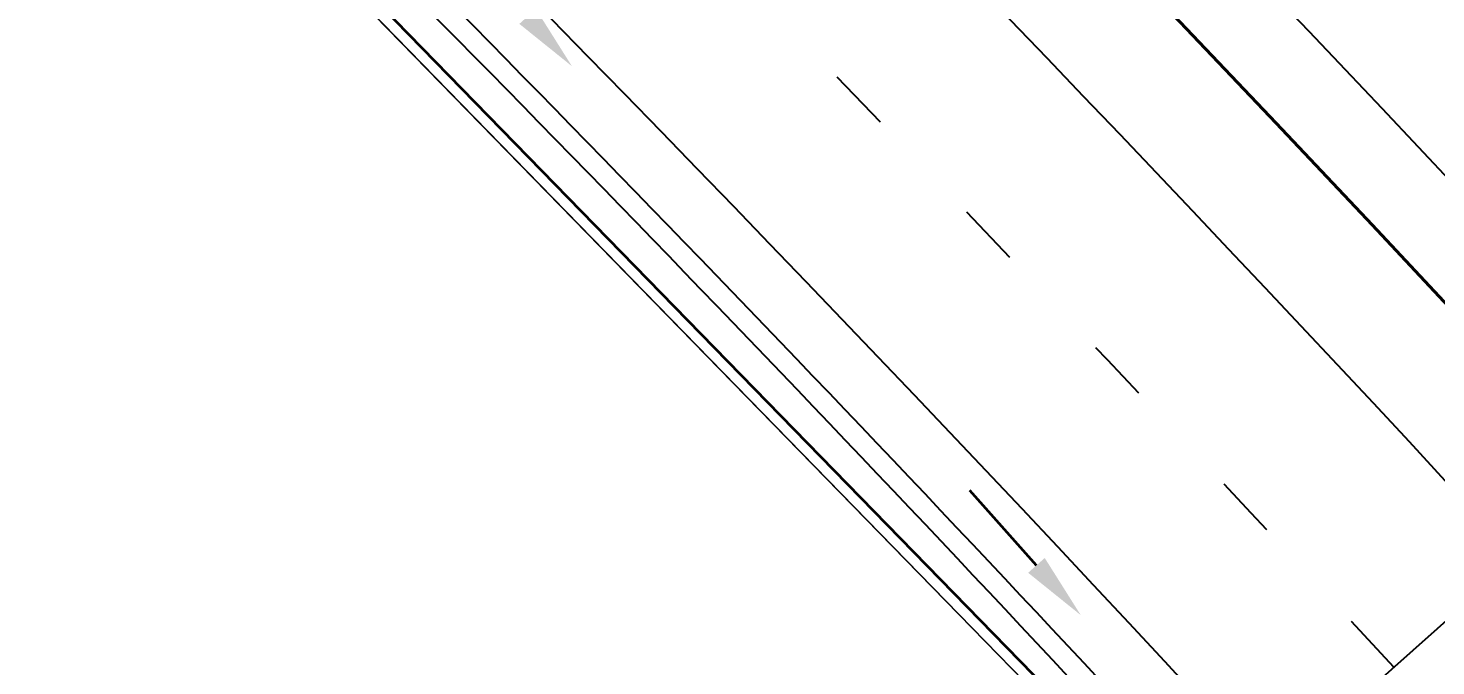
# Model space of a CAD drawing. Header units: millimetres. Extents: x 0 to 285450075, y -3000605 to 8125189010.
# Drawn here: x 6236231.88 to 6236265.72, y 5216902.16 to 5216917.48 of the extents above; entities that cross this region are included whole.
import ezdxf
from ezdxf import colors
from ezdxf.entities.mleader import LeaderData, LeaderLine
from ezdxf.math import Vec2, Vec3

# ---------------------------------------------------------------- set-up
doc = ezdxf.new("R2010")
doc.units = ezdxf.units.MM
doc.set_wipeout_variables(frame=1)
for name, pattern in [('15-15', [6, 1.5, -3, 1.5]), ('CENTER', [50.8, 31.75, -6.35, 6.35, -6.35]), ('осевая', [2, 1.25, -0.25, 0.25, -0.25])]:
    doc.linetypes.add(name, pattern=pattern)
for name, color, linetype, lineweight in [('1-Бетон', 106, 'Continuous', 35), ('1-Оси', 1, 'CENTER', 20), ('ИС_Выноски', 3, 'Continuous', 18), ('ИС_Мвн', 3, 'Continuous', 18), ('ИС_Ось', 3, 'осевая', 18), ('ИС_Размер', 3, 'Continuous', 18)]:
    doc.layers.add(name, color=color, linetype=linetype, lineweight=lineweight)
doc.layers.add('_Defpoints', color=8, linetype='Continuous', plot=False)
doc.layers.add('Оси_Невидимые', color=5, linetype='Continuous', plot=False)
for name, color, linetype in [('Основное направление 30.05.Верх покрытия', 7, 'Continuous'), ('Основное направление 30.05.Ось трассы', 7, 'Continuous'), ('Петля 1 ось справа.Верх покрытия', 7, 'Continuous')]:
    doc.layers.add(name, color=color, linetype=linetype)
doc.styles.add('ISOCPEUR', font='isocpeur.ttf', dxfattribs={"width": 0.8, "oblique": 15, "height": 2.5})

# ---------------------------------------------------------------- blocks, each defined once
blk = doc.blocks.new('б33 план')
at = {"layer": '1-Бетон'}
blk.add_lwpolyline([(1400, 700), (31600, 700), (31600, -700), (1400, -700)], close=True, dxfattribs=at)
for points in [[(1400, 310), (0, 310), (0, -310), (1400, -310)], [(31600, 310), (33000, 310), (33000, -310), (31600, -310)]]:
    blk.add_lwpolyline(points, dxfattribs=at)
at = {"layer": 'ИС_Ось', "color": 3, "ltscale": 20}
for points in [[(0, 0), (33000, 0)], [(400, 310), (400, -310)], [(32600, 310), (32600, -310)]]:
    blk.add_lwpolyline(points, dxfattribs=at)
blk = doc.blocks.new('*U1443')
at = {"rotation": 182.4098864728825}
blk.add_blockref('б33 план', (16485, 694), dxfattribs=at)
blk = doc.blocks.new('*U1444')
at = {"layer": '_Defpoints', "color": 0, "linetype": 'ByBlock', "lineweight": -2, "transparency": 16777216}
for p in [(0, 0), (0, -2252), (0, -4504), (0, -6756), (0, -9008), (0, -11260), (0, -13512), (0, -15764), (0, -18016), (0, -20268), (0, -22520)]:
    blk.add_blockref('*U1443', p, dxfattribs=at)
blk = doc.blocks.new('*U1391')
at = {"layer": 'ИС_Ось', "ltscale": 500}
blk.add_lwpolyline([(0, 500), (0, -1000)], dxfattribs=at)
blk = doc.blocks.new('*U1392')
at = {"color": 0, "linetype": 'ByBlock', "lineweight": -2, "transparency": 16777216}
for p in [(0, 0), (4200, 0), (8400, 0)]:
    blk.add_blockref('*U1391', p, dxfattribs=at)
blk = doc.blocks.new('*U1397')
at = {"layer": '1-Бетон'}
blk.add_circle((0, 0), 750, dxfattribs=at)
blk = doc.blocks.new('*U1398')
at = {"layer": '1-Бетон', "color": 0, "linetype": 'ByBlock', "lineweight": -2, "transparency": 16777216}
for p in [(0, 0), (4200, 0), (8400, 0)]:
    blk.add_blockref('*U1397', p, dxfattribs=at)
blk = doc.blocks.new('*U1395')
at = {"layer": 'ИС_Ось', "ltscale": 500}
blk.add_line((0, -725), (0, 725), dxfattribs=at)
blk = doc.blocks.new('*U1396')
at = {"layer": '1-Бетон', "color": 0, "linetype": 'ByBlock', "lineweight": -2, "transparency": 16777216}
for p in [(0, 0), (2250, 0), (4500, 0), (6750, 0), (9000, 0), (11250, 0), (13500, 0)]:
    blk.add_blockref('*U1395', p, dxfattribs=at)
blk = doc.blocks.new('iyugtyuf')
at = {"layer": 'ИС_Мвн', "color": 146, "linetype": 'ByBlock', "lineweight": -2, "true_color": 0x105689}
blk.add_lwpolyline([(-1600, 0), (-4008, 0)], dxfattribs=at)
at = {"layer": 'ИС_Мвн', "color": 146, "true_color": 0x105689}
blk.add_solid([(-1600, 267), (0, 0), (-1600, -267)], dxfattribs=at)
blk = doc.blocks.new('мост план кальмиус')
at = {"color": 8}
blk.add_wipeout([(-84927, 18748), (-83562, 45128), (-71216, 44489), (-66238, 42098), (-62410, 39358), (-58831, 35769), (-56452, 32504), (-54289, 28370), (-53279, 25638), (-52589, 23031), (-52149, 20452), (-51945, 17984), (-51953, 15404), (-51847, 1713), (16523, 174), (16499, 13750), (48681, 15115), (51950, 15396), (51993, 16603), (52429, 19670), (52763, 20976), (53228, 22376), (53763, 23670), (54928, 25867), (55955, 27386), (57261, 28968), (58369, 30088), (59857, 31352), (61766, 32654), (64399, 33987), (66743, 34802), (68607, 35230), (73006, 35615), (75369, 35737), (80966, 36027), (84021, 36185), (84924, 18748), (81975, 18490), (81924, 17723), (81924, -13317), (85003, -13811), (86426, -28044), (82156, -29131), (72090, -31693), (70682, -31945), (68645, -32063), (67160, -31993), (65457, -31748), (63155, -31122), (61641, -30507), (59831, -29528), (59206, -29119), (57612, -27877), (55950, -26189), (54592, -24362), (53635, -22662), (53329, -22000), (52862, -20805), (52220, -18396), (52133, -16966), (51955, -16166), (50601, -16282), (16894, -17701), (16523, 174), (-51847, 1713), (-51957, -16166), (-51975, -17754), (-52064, -18998), (-52207, -20149), (-52411, -21316), (-52628, -22291), (-52913, -23344), (-53313, -24568), (-53979, -26232), (-54781, -27859), (-55627, -29295), (-56959, -31171), (-57508, -31843), (-57930, -32327), (-58939, -33384), (-60064, -34421), (-61062, -35236), (-61822, -35797), (-62602, -36327), (-63223, -36717), (-63657, -36974), (-64059, -37201), (-65393, -37881), (-66993, -38563), (-68626, -39119), (-70984, -39743), (-72767, -39965), (-74388, -40088), (-88874, -37694), (-84927, -13818), (-82187, -14057), (-81927, -13317), (-81927, 17723), (-81861, 18480)], dxfattribs=at).dxf.layer = '1-Бетон'
at = {"layer": '1-Бетон'}
blk.add_lwpolyline([(10610, 13749), (16230, 13749), (48681, 15115), (73545, 17251)], dxfattribs=at)
at = {"layer": '1-Бетон', "color": 4}
for points in [[(10610, 12749), (16251, 12749), (48745, 14117), (73545, 16247)], [(10610, 12249), (16261, 12249), (48777, 13618), (73545, 15745)], [(16549, 13763), (49520, 15138), (49520, -16328), (16894, -17701), (16549, -17700), (16549, 13763)], [(10610, 13750), (16499, 13750), (16499, -17700), (10610, -17700)], [(49678, 11791), (16562, 10398)], [(16549, 171), (49521, 1534)]]:
    blk.add_lwpolyline(points, dxfattribs=at)
at = {"layer": '1-Бетон', "color": 3}
blk.add_lwpolyline([(15523, 13399), (15523, -1601), (17523, -1601), (17523, 13399)], close=True, dxfattribs=at)
at = {"layer": '1-Бетон', "color": 5}
for points in [[(17273, 12249), (15773, 12249), (15773, 13049), (17273, 13049), (17273, 12249)], [(17103, 12885), (17120, 12486), (16820, 12473), (16803, 12873), (17103, 12885)], [(16248, 12849), (16248, 12449), (15948, 12449), (15948, 12849), (16248, 12849)], [(17273, 9999), (15773, 9999), (15773, 10799), (17273, 10799), (17273, 9999)], [(16248, 10599), (16248, 10199), (15948, 10199), (15948, 10599), (16248, 10599)], [(17103, 10635), (17120, 10236), (16820, 10223), (16803, 10623), (17103, 10635)], [(17273, 7749), (15773, 7749), (15773, 8549), (17273, 8549), (17273, 7749)], [(16248, 8349), (16248, 7949), (15948, 7949), (15948, 8349), (16248, 8349)], [(17103, 8385), (17120, 7986), (16820, 7973), (16803, 8373), (17103, 8385)], [(17273, 5499), (15773, 5499), (15773, 6299), (17273, 6299), (17273, 5499)], [(16248, 6099), (16248, 5699), (15948, 5699), (15948, 6099), (16248, 6099)], [(17103, 6135), (17120, 5735), (16820, 5723), (16803, 6122), (17103, 6135)], [(17273, 3249), (15773, 3249), (15773, 4049), (17273, 4049), (17273, 3249)], [(16248, 3849), (16248, 3449), (15948, 3449), (15948, 3849), (16248, 3849)], [(17103, 3885), (17120, 3486), (16820, 3473), (16803, 3873), (17103, 3885)], [(17273, 999), (15773, 999), (15773, 1799), (17273, 1799), (17273, 999)], [(16248, 1599), (16248, 1199), (15948, 1199), (15948, 1599), (16248, 1599)], [(17103, 1635), (17120, 1236), (16820, 1223), (16803, 1623), (17103, 1635)]]:
    blk.add_lwpolyline(points, dxfattribs=at)
at = {"layer": '1-Бетон', "elevation": -5778}
blk.add_lwpolyline([(15323, 10499), (15323, 1299, 0.995848), (17723, 1299), (17723, 10499, 0.995848)], format="xyb", close=True, dxfattribs=at)
at = {"layer": '1-Бетон', "color": 1}
blk.add_arc((0, 800001), 800001, 266.084716, 273.246619, dxfattribs=at)
at = {"layer": '1-Оси', "color": 1, "ltscale": 20}
blk.add_lwpolyline([(73545, 1470), (49673, -581), (16549, -1976), (10610, -1976)], dxfattribs=at)
at = {"layer": '_Defpoints'}
blk.add_lwpolyline([(48104, 14690), (17931, 13420)], dxfattribs=at)
at = {"layer": '_Defpoints', "color": 2}
for points in [[(16398, 12999), (16398, 12299), (15798, 12299), (15798, 12999)], [(17246, 13041), (17275, 12342), (16675, 12317), (16646, 13016)]]:
    blk.add_lwpolyline(points, close=True, dxfattribs=at)
at = {"xscale": -1.000000000000011, "rotation": 90}
blk.add_blockref('*U1392', (16273, 10099), dxfattribs=at)
at = {"layer": '1-Бетон', "xscale": -1.000000000000011, "rotation": 90}
for name, p in [('*U1396', (16523, 12649)), ('*U1398', (16523, 10099))]:
    blk.add_blockref(name, p, dxfattribs=at)
at = {"layer": '_Defpoints'}
blk.add_blockref('*U1444', (33047, 13356), dxfattribs=at)
blk.add_wipeout([(11938, 13749), (13722, 13749), (15433, 13750), (16249, 13750), (48681, 15115), (73545, 17251), (73545, -14311), (50601, -16282), (16894, -17701), (13985, -17701), (12431, -17701), (10511, -17701), (10610, 13750)]).dxf.layer = '1-Бетон'
at = {"layer": '1-Бетон'}
blk.add_lwpolyline([(10610, 13499), (16235, 13499), (48697, 14865), (73545, 17000)], dxfattribs=at)
at = {"layer": '1-Оси'}
blk.add_arc((0, 800000), 800000, 264.122089, 275.877664, dxfattribs=at)
at = {"layer": 'Оси_Невидимые'}
for radius, start, end in [(787250, 270.772262, 275.973201), (787750, 270.771734, 275.969385)]:
    blk.add_arc((0, 800000), radius, start, end, dxfattribs=at)
at = {"rotation": 179.8184445429172}
for p in [(34538, 11994), (16549, 11693)]:
    blk.add_blockref('iyugtyuf', p, dxfattribs=at)
blk = doc.blocks.new('_DotBlank')
at = {"color": 0, "linetype": 'ByBlock', "lineweight": -2}
blk.add_line((-0.5, 0), (-1, 0), dxfattribs=at)
blk.add_circle((0, 0), 0.5, dxfattribs=at)

msp = doc.modelspace()

# ---------------------------------------------------------------- linework, layer by layer
at = {"layer": 'ИС_Размер', "linetype": 'Continuous'}
msp.add_circle((6226064.7742, 5217311.3687), 148840.0322, dxfattribs=at)
at = {"layer": 'Основное направление 30.05.Верх покрытия', "color": 6, "flags": 128}
for points in [[(6236270.6489, 5216907.4119, 0.1019416), (6236008.1909, 5217096.1974), (6236008.1886, 5217096.1985, 0.0036618), (6235996.7444, 5217101.2664, 0.0031735), (6235985.2334, 5217106.1769, 0.0026853), (6235973.6673, 5217110.9514, 0.002197), (6235962.0568, 5217115.6121, 0.0017087), (6235950.4124, 5217120.1811, 0.0012204), (6235938.7435, 5217124.6811, 0.0007322), (6235927.0595, 5217129.1345, 0.0002439), (6235915.3694, 5217133.5641), (6235915.367, 5217133.565), (6235625.2946, 5217242.0473)], [(6236268.4085, 5216905.4162, 0.1019261), (6236006.9666, 5217093.4586), (6236006.9642, 5217093.4597, 0.0036623), (6235995.5603, 5217098.51, 0.003174), (6235984.0844, 5217103.4056, 0.0026857), (6235972.5481, 5217108.168, 0.0021975), (6235960.9622, 5217112.8189, 0.0017092), (6235949.3369, 5217117.3806, 0.0012209), (6235937.6817, 5217121.8753, 0.0007326), (6235926.0059, 5217126.3256, 0.0002444), (6235914.3186, 5217130.7542), (6235914.3161, 5217130.7551), (6235624.2422, 5217239.238)], [(6236261.202, 5216898.9963, 0.1018755), (6236003.0284, 5217084.6488), (6236003.026, 5217084.6498, 0.0036658), (6235991.7713, 5217089.6894, 0.0031775), (6235980.4268, 5217094.5838, 0.0026892), (6235969.0041, 5217099.3538, 0.0022008), (6235957.5141, 5217104.0204, 0.0017125), (6235945.9669, 5217108.6054, 0.0012242), (6235934.3723, 5217113.1305, 0.0007358), (6235922.7397, 5217117.618, 0.0002475), (6235911.0784, 5217122.0902), (6235911.0759, 5217122.0912), (6235620.998, 5217230.5756), (6235621.6071, 5217232.2043)], [(6236280.6558, 5216916.3265, 0.0215563), (6236230.9443, 5216965.8897)]]:
    msp.add_lwpolyline(points, format="xyb", dxfattribs=at)
at = {"layer": 'Основное направление 30.05.Верх покрытия', "color": 5, "flags": 128}
msp.add_lwpolyline([(6236280.0957, 5216915.8275, 0.0215526), (6236230.4381, 5216965.3363), (6236230.4381, 5216965.3365)], format="xyb", dxfattribs=at)
at = {"layer": 'Петля 1 ось справа.Верх покрытия', "color": 5, "linetype": '15-15', "flags": 128}
msp.add_lwpolyline([(6236274.3455, 5216910.705, 0.1019669), (6236010.2111, 5217100.7164), (6236010.2087, 5217100.7175, 0.0036615), (6235998.6882, 5217105.7916, 0.0031732), (6235987.11, 5217110.7032, 0.002685), (6235975.4859, 5217115.4745, 0.0021967), (6235963.8265, 5217120.1277, 0.0017084), (6235952.1422, 5217124.6854, 0.0012202), (6235940.4424, 5217129.1703, 0.0007319), (6235928.7365, 5217133.6053, 0.0002437), (6235917.0333, 5217138.0132), (6235917.0308, 5217138.0141), (6235626.9611, 5217246.4954)], format="xyb", dxfattribs=at)

# ---------------------------------------------------------------- next in the draw order: block references
at = {"layer": '1-Бетон', "xscale": 0.001, "yscale": 0.001, "zscale": 0.001, "rotation": 131.8774809029428}
msp.add_blockref('мост план кальмиус', (6236276.9349, 5216898.8604), dxfattribs=at)

# ---------------------------------------------------------------- next in the draw order: leaders
at = {"layer": 'ИС_Выноски', "color": 3}
ml = msp.add_multileader_mtext('Standard', dxfattribs=at)
ml.set_content('ПК70+50\\P24+3х33+24', color=3, style='ISOCPEUR')
ml.set_leader_properties(color=256, linetype='ByLayer', lineweight=-1)
ml.set_arrow_properties(name='DOTBLANK')
ml.build(insert=Vec2(0, 0))
ml.multileader.update_dxf_attribs({"text_left_attachment_type": 6, "text_right_attachment_type": 6, "dogleg_length": 0.36, "arrow_head_size": 1500, "scale": 25})
ctx = ml.context
ctx.base_point, ctx.scale, ctx.char_height, ctx.arrow_head_size, ctx.landing_gap_size, ctx.plane_origin, ctx.plane_x_axis, ctx.plane_y_axis = Vec3(6236691.2056, 5217349.7238), 25, 125, 1500, 2.25, Vec3(6242724.0352, 5214845.6196), Vec3(1, 0.0000115), Vec3(-0.0000115, 1)
ctx.left_attachment, ctx.right_attachment, ctx.text_align_type = 6, 6, 1
notes = []
notes.append((ctx, [(0, (1, 1, 0), (6236671.0754, 5217349.7235), (1, 0.0000115), 20.1302, [(1, [(6236451.887, 5217068.3139)], 0, [])])]))
ctx.mtext.insert, ctx.mtext.text_direction, ctx.mtext.rotation, ctx.mtext.width, ctx.mtext.alignment, ctx.mtext.flow_direction = Vec3(6237088.6703, 5217499.7283), Vec3(1, 0.0000115), 0.0000115, 857.209003, 2, 5
ctx.mtext.has_bg_fill, ctx.mtext.bg_color, ctx.mtext.bg_scale_factor, ctx.mtext.bg_transparency, ctx.mtext.use_window_bg_color = 1, -1027028792, 1.5, 0, 1
for ctx, leaders in notes:
    for number, flags, end, landing, length, lines in leaders:
        leader = LeaderData()
        leader.index, (leader.has_last_leader_line, leader.has_dogleg_vector, leader.attachment_direction) = number, flags
        leader.last_leader_point, leader.dogleg_vector, leader.dogleg_length = Vec3(end), Vec3(landing), length
        for number, points, colour, breaks in lines:
            line = LeaderLine()
            line.index, line.vertices, line.color, line.breaks = number, Vec3.list(points), colors.encode_raw_color(colour), breaks
            leader.lines.append(line)
        ctx.leaders.append(leader)

# ---------------------------------------------------------------- next in the draw order: linework, layer by layer
msp.add_lwpolyline([(6236259.6148, 5216897.5823), (6236283.0982, 5216918.5023)])
at = {"layer": 'Основное направление 30.05.Верх покрытия', "color": 5, "flags": 128}
for points in [[(6236271.3957, 5216908.0772, 0.1019468), (6236008.599, 5217097.1103, 0.0000011), (6236008.5967, 5217097.1114, 0.0036617), (6235997.1391, 5217102.1852, 0.0031734), (6235985.6164, 5217107.1006, 0.0026851), (6235974.0403, 5217111.8792, 0.0021968), (6235962.4217, 5217116.5431, 0.0017086), (6235950.7709, 5217121.1147, 0.0012203), (6235939.0975, 5217125.6163, 0.000732), (6235927.4107, 5217130.0708, 0.0002437), (6235915.7197, 5217134.5008), (6235915.7173, 5217134.5017), (6235625.6455, 5217242.9838)], [(6235623.8913, 5217238.3015), (6235913.9658, 5217129.8185), (6235913.9683, 5217129.8175, -0.0002445), (6235925.6547, 5217125.3893, -0.0007328), (6235937.3277, 5217120.94, -0.0012211), (6235948.9783, 5217116.447, -0.0017093), (6235960.5973, 5217111.8879, -0.0021976), (6235972.1751, 5217107.2402, -0.0026859), (6235983.7014, 5217102.4819, -0.0031742), (6235995.1656, 5217097.5912, -0.0036624), (6236006.5561, 5217092.5467), (6236006.5585, 5217092.5457, -0.1019209), (6236267.6617, 5216904.7509, -0.1019209)], [(6236261.7621, 5216899.4953, 0.1018794), (6236003.3345, 5217085.3335), (6236003.3321, 5217085.3345, 0.0036656), (6235992.0673, 5217090.3785, 0.0031773), (6235980.7141, 5217095.2766, 0.0026889), (6235969.2839, 5217100.0496, 0.0022006), (6235957.7878, 5217104.7187, 0.0017123), (6235946.2358, 5217109.3055, 0.0012239), (6235934.6377, 5217113.832, 0.0007356), (6235923.0031, 5217118.3202, 0.0002473), (6235911.3411, 5217122.7927), (6235911.3387, 5217122.7937), (6235621.2607, 5217231.278), (6235621.6071, 5217232.2043)], [(6236279.8639, 5216915.784, 0.0219496), (6236229.2574, 5216966.1434, 0.0219496)]]:
    msp.add_lwpolyline(points, format="xyb", dxfattribs=at)
at = {"layer": 'Основное направление 30.05.Ось трассы', "color": 1, "lineweight": 40, "true_color": 0xff0000, "flags": 128}
msp.add_lwpolyline([(6236484.5306, 5215168.6635), (6236481.8903, 5216316.6935, 0.0002441), (6236481.8575, 5216329.1934, 0.0007324), (6236481.8003, 5216341.6933, 0.0012207), (6236481.6942, 5216354.1928, 0.001709), (6236481.5149, 5216366.6915, 0.0021973), (6236481.238, 5216379.1884, 0.0026856), (6236480.839, 5216391.682, 0.0031738), (6236480.2937, 5216404.17, 0.0036621), (6236479.5777, 5216416.6494, 0.2782706), (6236007.742, 5217095.1932, 0.0036621), (6235996.2926, 5217100.2089, 0.0031738), (6235984.7756, 5217105.0676, 0.0026856), (6235973.2025, 5217109.791, 0.0021973), (6235961.5837, 5217114.4012, 0.001709), (6235949.9293, 5217118.9205, 0.0012207), (6235938.2486, 5217123.3715, 0.0007324), (6235926.5506, 5217127.7767, 0.0002441), (6235914.844, 5217132.1592), (6235320.4061, 5217354.4691, -0.0193391), (6234250.5061, 5217802.4742), (6233192.5927, 5218294.3631, 0.0310959)], format="xyb", dxfattribs=at)
at = {"layer": 'Петля 1 ось справа.Верх покрытия', "color": 5, "linetype": '15-15', "flags": 128}
for points in [[(6236274.3455, 5216910.705, 0.1019669), (6236010.2111, 5217100.7164), (6236010.2087, 5217100.7175, 0.0036615), (6235998.6882, 5217105.7916, 0.0031732), (6235987.11, 5217110.7032, 0.002685), (6235975.4859, 5217115.4745, 0.0021967), (6235963.8265, 5217120.1277, 0.0017084), (6235952.1422, 5217124.6854, 0.0012202), (6235940.4424, 5217129.1703, 0.0007319), (6235928.7365, 5217133.6053, 0.0002437), (6235917.0333, 5217138.0132), (6235917.0308, 5217138.0141), (6235626.9611, 5217246.4954)], [(6236264.7119, 5216902.1231, 0.1019003), (6236004.9465, 5217088.9396), (6236004.9441, 5217088.9406, 0.0036637), (6235993.6165, 5217093.9848, 0.0031754), (6235982.2077, 5217098.8792, 0.0026871), (6235970.7295, 5217103.6449, 0.0021988), (6235959.1925, 5217108.3033, 0.0017105), (6235947.6071, 5217112.8763, 0.0012222), (6235935.9827, 5217117.386, 0.0007339), (6235924.3289, 5217121.8547, 0.0002456), (6235912.6547, 5217126.3051), (6235912.6522, 5217126.3061), (6235622.5757, 5217234.7899)], [(6236277.1047, 5216913.2445, 0.0220668), (6236226.451, 5216963.6273, 0.0220668)]]:
    msp.add_lwpolyline(points, format="xyb", dxfattribs=at)

doc.saveas('drawing.dxf')
